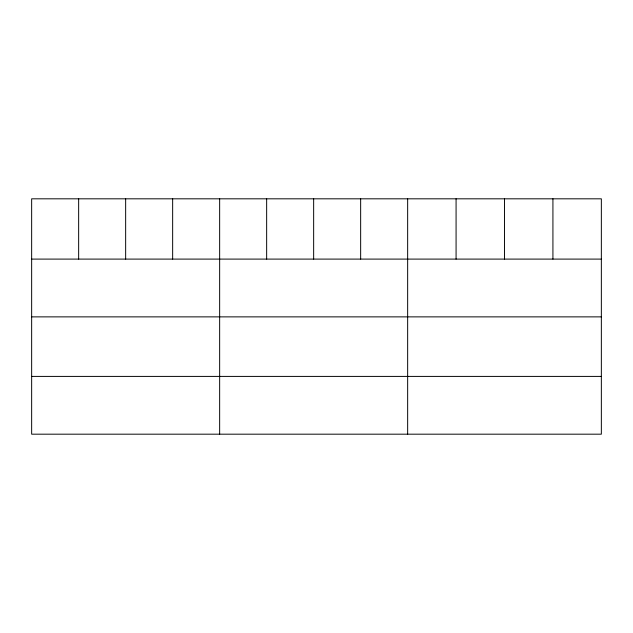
<?xml version="1.0" encoding="UTF-8"?>
<svg xmlns="http://www.w3.org/2000/svg" width="633" height="633" viewBox="0 0 633 633"><rect width="100%" height="100%" fill="white"/><g stroke="black" fill="none" stroke-linecap="round" stroke-linejoin="round"><path stroke-width="0.95" d="M601.35 259.095L601.35 434.183L31.65 434.183L31.65 198.817L601.35 198.817L601.35 259.095L31.65 259.095M31.65 316.872L601.35 316.872M31.65 376.406L601.35 376.406M552.925 198.817L552.925 259.095M504.501 198.817L504.501 259.095M456.077 198.817L456.077 259.095M407.652 198.817L407.652 434.183M360.652 198.817L360.652 259.095M313.651 198.817L313.651 259.095M266.651 198.817L266.651 259.095M219.651 198.817L219.651 434.183M172.651 198.817L172.651 259.095M125.651 198.817L125.651 259.095M78.65 198.817L78.65 259.095"/></g></svg>
